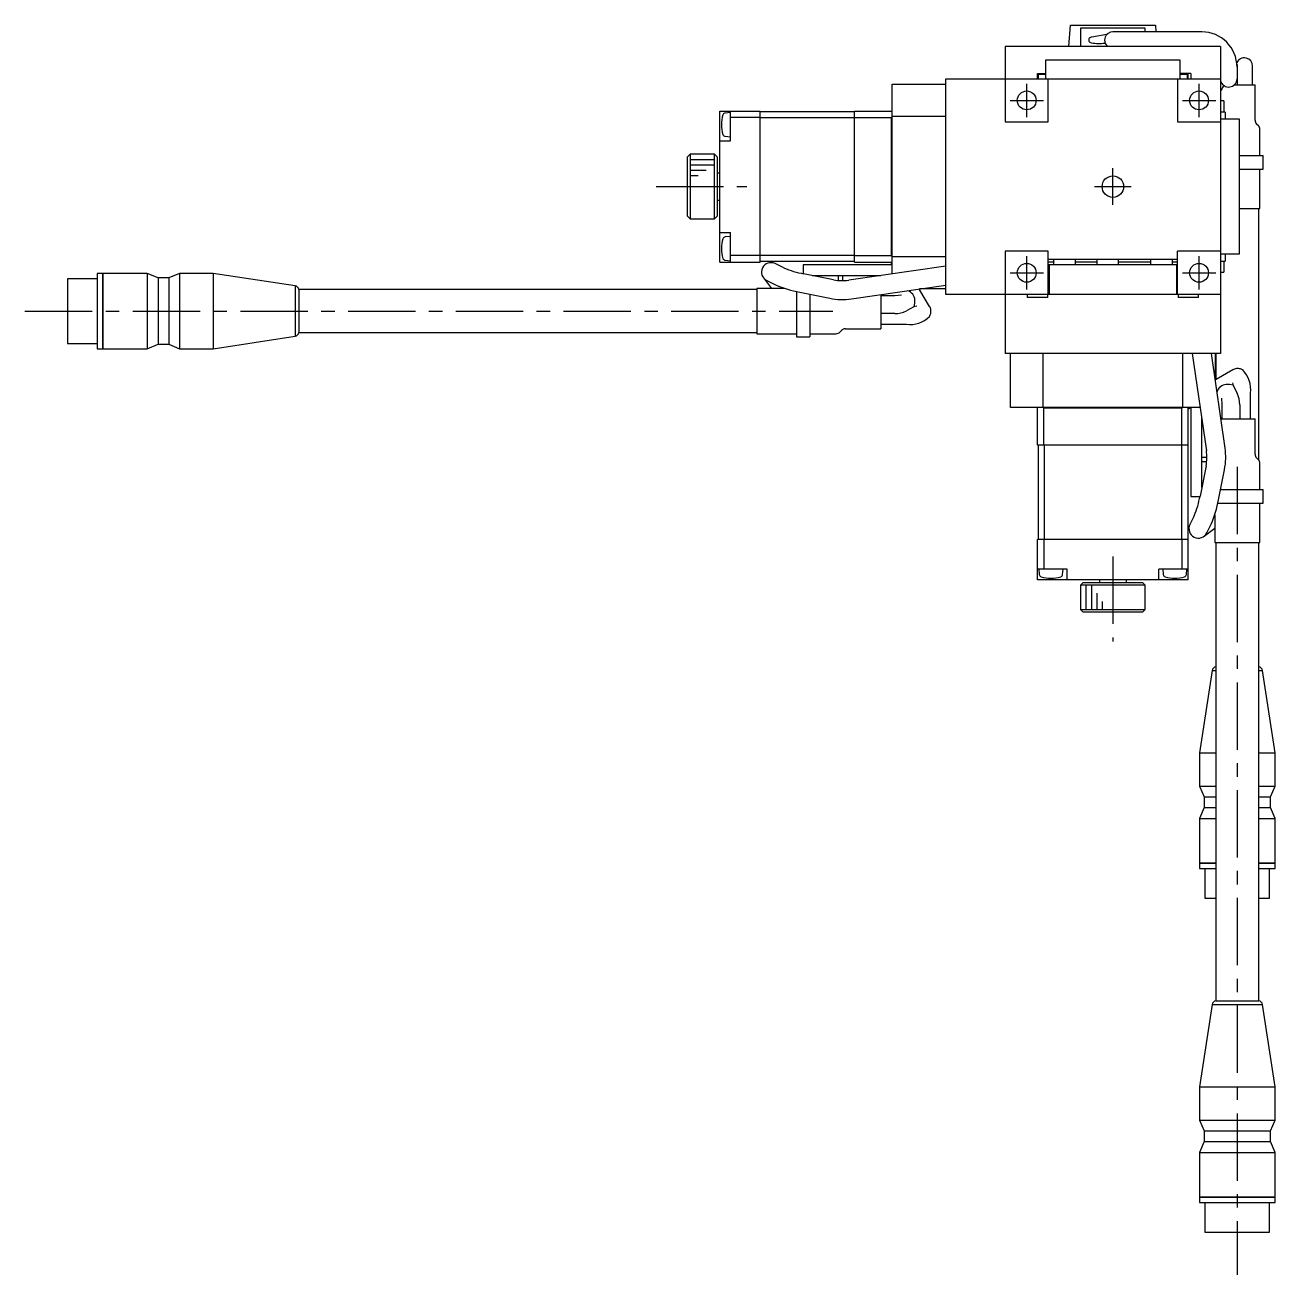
# Model space of a CAD drawing. Extents: x -558 to 420, y 17 to 700.
# Drawn here: x -318.4 to -86.4, y 27.6 to 259.7 of the extents above; entities that cross this region are included whole.
import ezdxf

# ---------------------------------------------------------------- set-up
doc = ezdxf.new("R2010")
doc.units = 0
doc.header["$LTSCALE"] = 10
doc.linetypes.add('CENTER', pattern=[2, 1.25, -0.25, 0.25, -0.25])
doc.layers.add('1', color=7, linetype='CONTINUOUS')

msp = doc.modelspace()

# ---------------------------------------------------------------- linework, layer by layer
at = {"layer": '1', "color": 7, "linetype": 'CONTINUOUS'}
for p, q in [((-124.635087, 255.690523), (-124.35538, 259.690523)), ((-124.35538, 259.690523), (-108.554648, 259.690523)), ((-110.455014, 259.090523), (-122.455014, 259.090523)), ((-122.455014, 259.090523), (-122.455014, 255.690523)), ((-117.593923, 257.91846), (-120.343424, 257.410122)), ((-99.955014, 258.415523), (-116.455014, 258.415523)), ((-110.455014, 258.415523), (-110.455014, 259.090523)), ((-108.554648, 259.690523), (-108.465491, 258.415523)), ((-96.455014, 255.690523), (-136.455014, 255.690523)), ((-136.455014, 255.690523), (-136.455014, 241.690523)), ((-96.455014, 255.690523), (-96.455014, 198.690523)), ((-103.955014, 253.190523), (-128.955014, 253.190523)), ((-128.955014, 253.190523), (-128.955014, 249.690523)), ((-103.955014, 249.690523), (-103.955014, 253.190523)), ((-130.455014, 249.690523), (-130.455014, 250.690523)), ((-130.455014, 250.690523), (-130.355014, 250.590523)), ((-130.455014, 250.690523), (-128.955014, 250.690523)), ((-101.955014, 250.690523), (-103.955014, 250.690523)), ((-102.555014, 250.590523), (-102.455014, 250.690523)), ((-102.455014, 249.690523), (-102.455014, 250.690523)), ((-101.955014, 250.690523), (-101.955014, 249.690523)), ((-93.405014, 252.285724), (-93.405014, 248.634193)), ((-90.51455, 248.604736), (-90.51455, 252.044682)), ((-157.455014, 248.690523), (-147.455014, 248.690523)), ((-157.455014, 213.490603), (-157.455014, 248.690523)), ((-147.455014, 209.690523), (-147.455014, 249.690523)), ((-147.455014, 249.690523), (-96.455014, 249.690523)), ((-130.355014, 250.590523), (-130.355014, 249.690523)), ((-128.955014, 250.590523), (-130.355014, 250.590523)), ((-130.305014, 250.540523), (-128.955014, 250.540523)), ((-130.305014, 250.540523), (-130.305014, 249.690523)), ((-128.455014, 241.690523), (-128.455014, 249.690523)), ((-104.455014, 249.690523), (-104.455014, 241.690523)), ((-102.555014, 250.590523), (-103.955014, 250.590523)), ((-103.955014, 250.540523), (-102.605014, 250.540523)), ((-102.605014, 249.690523), (-102.605014, 250.540523)), ((-102.555014, 249.690523), (-102.555014, 250.590523)), ((-93.880478, 248.604736), (-90.055014, 248.604736)), ((-90.055014, 242.01895), (-90.055014, 248.604736)), ((-96.455116, 247.87561), (-96.441763, 247.769256)), ((-96.441763, 247.769256), (-96.425292, 247.664518)), ((-96.425292, 247.664518), (-96.402214, 247.561527)), ((-96.402214, 247.561527), (-96.310956, 247.618964)), ((-95.855014, 245.590523), (-96.455014, 245.590523)), ((-95.855014, 245.590523), (-95.855014, 243.540523)), ((-189.455014, 215.690523), (-189.455014, 243.690523)), ((-189.455014, 243.690523), (-181.955014, 243.690523)), ((-187.455014, 243.440523), (-188.440294, 243.354322)), ((-187.455014, 238.190523), (-187.455014, 243.690523)), ((-181.955014, 242.490523), (-187.455014, 242.490523)), ((-181.955014, 215.690523), (-181.955014, 243.690523)), ((-164.455014, 243.590523), (-181.955014, 243.590523)), ((-164.455014, 242.449101), (-181.955014, 242.449101)), ((-164.455014, 243.690523), (-157.455014, 243.690523)), ((-164.455014, 215.690523), (-164.455014, 243.690523)), ((-164.455014, 242.490523), (-157.555014, 242.490523)), ((-157.555014, 242.490523), (-157.455014, 242.590523)), ((-157.555014, 216.890523), (-157.555014, 242.490523)), ((-147.455014, 242.690523), (-157.455014, 242.690523)), ((-136.455014, 241.690523), (-128.455014, 241.690523)), ((-104.455014, 241.690523), (-96.455014, 241.690523)), ((-95.605014, 243.540523), (-96.455014, 243.540523)), ((-92.955014, 242.190523), (-96.455014, 242.190523)), ((-95.605014, 243.540523), (-95.605014, 242.190523)), ((-92.955014, 217.190523), (-92.955014, 242.190523)), ((-89.447907, 240.997629), (-89.762121, 241.311843)), ((-89.155014, 235.440523), (-89.155014, 240.290523)), ((-189.455014, 238.190523), (-187.455014, 238.190523)), ((-188.440294, 239.026723), (-187.455014, 238.940523)), ((-194.955014, 235.690523), (-195.455014, 235.190523)), ((-195.455014, 224.190523), (-195.455014, 235.190523)), ((-194.955014, 235.690523), (-194.955014, 223.690523)), ((-190.455014, 235.690523), (-194.955014, 235.690523)), ((-190.455014, 223.690523), (-190.455014, 235.690523)), ((-189.955014, 235.190523), (-190.455014, 235.690523)), ((-189.955014, 235.190523), (-189.955014, 224.190523)), ((-92.955014, 235.440523), (-88.555014, 235.440523)), ((-88.555014, 232.940523), (-88.555014, 235.440523)), ((-189.455014, 232.190523), (-189.955014, 232.190523)), ((-92.955014, 232.940523), (-88.555014, 232.940523)), ((-89.155014, 225.604736), (-89.155014, 232.940523)), ((-189.955014, 227.190523), (-189.455014, 227.190523)), ((-92.955014, 225.604736), (-89.155014, 225.604736)), ((-89.355014, 178.890523), (-89.355014, 225.604736)), ((-195.455014, 224.190523), (-194.955014, 223.690523)), ((-194.955014, 223.690523), (-190.455014, 223.690523)), ((-190.455014, 223.690523), (-189.955014, 224.190523)), ((-189.455014, 221.190523), (-187.455014, 221.190523)), ((-187.455014, 215.690523), (-187.455014, 221.190523)), ((-187.455014, 220.440523), (-188.440294, 220.354322)), ((-188.440294, 216.026723), (-187.455014, 215.940523)), ((-181.955014, 216.890523), (-187.455014, 216.890523)), ((-164.455014, 216.931944), (-181.955014, 216.931944)), ((-164.455014, 216.890523), (-157.555014, 216.890523)), ((-157.455014, 216.790523), (-157.555014, 216.890523)), ((-157.455014, 216.690523), (-147.455014, 216.690523)), ((-128.455014, 217.690523), (-136.455014, 217.690523)), ((-136.455014, 217.690523), (-136.455014, 198.690523)), ((-128.455014, 209.690523), (-128.455014, 217.690523)), ((-104.455014, 216.190523), (-128.455014, 216.190523)), ((-127.455014, 216.190523), (-127.455014, 215.190523)), ((-123.455014, 216.190523), (-123.455014, 215.190523)), ((-119.455014, 216.190523), (-119.455014, 215.190523)), ((-115.455014, 216.190523), (-115.455014, 215.190523)), ((-109.455014, 216.190523), (-109.455014, 215.190523)), ((-105.455014, 216.190523), (-105.455014, 215.190523)), ((-96.455014, 217.690523), (-104.455014, 217.690523)), ((-104.455014, 209.690523), (-104.455014, 217.690523)), ((-96.455014, 217.190523), (-92.955014, 217.190523)), ((-95.605014, 217.190523), (-95.605014, 215.840523)), ((-305.040801, 213.590522), (-305.040801, 199.590524)), ((-304.040799, 213.590522), (-305.040801, 213.590522)), ((-304.040799, 213.590522), (-304.040799, 199.590524)), ((-303.990799, 213.590522), (-304.040799, 213.540522)), ((-303.990799, 213.590522), (-303.990799, 199.590524)), ((-295.733799, 213.590522), (-303.990799, 213.590522)), ((-295.733799, 213.590522), (-295.733799, 199.590524)), ((-293.733799, 212.740523), (-295.733799, 213.590522)), ((-289.733799, 213.590522), (-291.733799, 212.740523)), ((-289.733799, 213.590522), (-289.733799, 199.590524)), ((-283.5408, 213.590522), (-289.733799, 213.590522)), ((-283.5408, 213.590522), (-283.5408, 199.590524)), ((-268.306818, 211.274848), (-283.5408, 213.590522)), ((-189.455014, 215.690523), (-181.955014, 215.690523)), ((-164.455014, 215.790523), (-181.955014, 215.790523)), ((-177.542751, 214.583041), (-179.179662, 215.392023)), ((-173.955014, 215.190523), (-173.955014, 213.525414)), ((-157.455014, 215.190523), (-173.955014, 215.190523)), ((-147.455014, 214.944992), (-165.488489, 212.322224)), ((-164.455014, 215.690523), (-157.455014, 215.690523)), ((-157.708906, 215.690523), (-157.526921, 215.190523)), ((-127.455014, 215.690523), (-128.455014, 215.690523)), ((-104.455014, 215.190523), (-128.455014, 215.190523)), ((-128.255014, 209.690523), (-128.255014, 215.190523)), ((-119.455014, 215.690523), (-123.455014, 215.690523)), ((-109.455014, 215.690523), (-115.455014, 215.690523)), ((-104.455014, 215.690523), (-105.455014, 215.690523)), ((-104.655014, 215.190523), (-104.655014, 209.690523)), ((-96.455014, 215.840523), (-95.605014, 215.840523)), ((-96.455014, 213.790523), (-95.855014, 213.790523)), ((-95.855014, 215.840523), (-95.855014, 213.790523)), ((-310.540802, 212.590521), (-310.540802, 200.590525)), ((-305.040801, 212.590521), (-310.540802, 212.590521)), ((-293.733799, 212.740523), (-293.733799, 200.440523)), ((-291.733799, 212.740523), (-293.733799, 212.740523)), ((-291.733799, 212.740523), (-291.733799, 200.440523)), ((-268.306818, 211.274848), (-268.306818, 201.906197)), ((-181.34581, 212.760999), (-179.840941, 210.790523)), ((-180.730366, 212.254298), (-179.093455, 211.445317)), ((-173.894359, 213.512671), (-173.894287, 213.513034)), ((-168.315975, 212.397372), (-173.894287, 213.513034)), ((-172.28173, 213.190523), (-159.51829, 213.190523)), ((-172.139693, 213.190523), (-172.139693, 213.162115)), ((-167.472259, 213.190523), (-167.472259, 212.27447)), ((-166.655014, 213.190523), (-166.655014, 212.237082)), ((-164.984753, 208.858663), (-147.455014, 211.408168)), ((-267.583144, 210.590523), (-267.583144, 202.590523)), ((-182.5408, 210.590523), (-267.583144, 210.590523)), ((-182.5408, 210.790523), (-182.5408, 202.390523)), ((-177.393919, 210.790523), (-182.5408, 210.790523)), ((-175.205014, 210.212736), (-175.205014, 201.790523)), ((-174.580693, 210.081002), (-169.002381, 208.965339)), ((-172.705014, 209.705866), (-172.705014, 201.790523)), ((-159.5408, 209.650426), (-159.5408, 203.290523)), ((-156.955014, 209.440523), (-159.5408, 209.440523)), ((-155.716083, 209.539261), (-156.955014, 209.440523)), ((-147.455014, 210.690523), (-152.389362, 210.690523)), ((-152.278154, 210.490666), (-152.385466, 210.689584)), ((-150.488322, 207.445123), (-152.278154, 210.490666)), ((-96.455014, 209.690523), (-147.455014, 209.690523)), ((-132.355014, 209.690523), (-132.355014, 209.090523)), ((-128.555014, 209.090523), (-132.355014, 209.090523)), ((-128.555014, 209.090523), (-128.555014, 209.690523)), ((-128.255014, 210.190523), (-128.455014, 210.190523)), ((-104.455014, 210.190523), (-104.655014, 210.190523)), ((-104.355014, 209.690523), (-104.355014, 209.090523)), ((-100.555014, 209.090523), (-104.355014, 209.090523)), ((-100.555014, 209.090523), (-100.555014, 209.690523)), ((-153.395473, 207.35627), (-154.785329, 206.630829)), ((-152.854859, 207.506778), (-153.395447, 207.356275)), ((-153.330176, 207.36852), (-153.205014, 208.029827)), ((-153.205014, 208.558256), (-153.205594, 208.604028)), ((-153.205014, 208.029827), (-153.205014, 208.558256)), ((-150.407511, 207.291887), (-150.488322, 207.445123)), ((-150.335071, 207.114035), (-150.407511, 207.291887)), ((-150.281791, 206.929736), (-150.335071, 207.114035)), ((-150.248352, 206.740222), (-150.281791, 206.929736)), ((-150.235462, 206.546918), (-150.248352, 206.740222)), ((-156.955014, 206.127531), (-159.5408, 206.127531)), ((-150.274076, 206.155265), (-150.243815, 206.351381)), ((-150.243815, 206.351381), (-150.235462, 206.546918)), ((-267.583144, 202.590523), (-182.5408, 202.590523)), ((-182.5408, 202.390523), (-175.205014, 202.390523)), ((-172.705014, 202.390523), (-167.855014, 202.390523)), ((-167.147907, 202.683416), (-166.833694, 202.997629)), ((-166.126587, 203.290523), (-159.5408, 203.290523)), ((-159.5408, 204.140523), (-154.785329, 204.140523)), ((-310.540802, 200.590525), (-305.040801, 200.590525)), ((-304.040799, 199.640524), (-303.990799, 199.590524)), ((-295.733799, 199.590524), (-293.733799, 200.440523)), ((-293.733799, 200.440523), (-291.733799, 200.440523)), ((-291.733799, 200.440523), (-289.733799, 199.590524)), ((-283.5408, 199.590524), (-268.306818, 201.906197)), ((-175.205014, 201.790523), (-172.705014, 201.790523)), ((-305.040801, 199.590524), (-304.040799, 199.590524)), ((-303.990799, 199.590524), (-295.733799, 199.590524)), ((-289.733799, 199.590524), (-283.5408, 199.590524)), ((-96.455014, 198.690523), (-136.455014, 198.690523)), ((-135.455014, 188.690523), (-135.455014, 198.690523)), ((-129.455014, 198.690523), (-129.455014, 188.690523)), ((-103.455014, 188.690523), (-103.455014, 198.690523)), ((-101.709483, 198.690523), (-99.086715, 180.657047)), ((-95.623155, 181.160784), (-98.17266, 198.690523)), ((-97.455014, 198.690523), (-97.455014, 193.756174)), ((-97.355014, 198.690523), (-97.355014, 193.811784)), ((-94.209614, 195.657215), (-97.255157, 193.867382)), ((-94.056378, 195.738025), (-94.209614, 195.657215)), ((-93.878527, 195.810465), (-94.056378, 195.738025)), ((-93.694228, 195.863745), (-93.878527, 195.810465)), ((-93.504714, 195.897185), (-93.694228, 195.863745)), ((-93.311409, 195.910074), (-93.504714, 195.897185)), ((-93.115872, 195.901721), (-93.311409, 195.910074)), ((-92.919756, 195.87146), (-93.115872, 195.901721)), ((-97.255157, 193.867382), (-97.454076, 193.760071)), ((-95.322748, 192.940523), (-95.368519, 192.939943)), ((-94.794319, 192.940523), (-95.322748, 192.940523)), ((-94.133011, 192.815361), (-94.794319, 192.940523)), ((-94.27127, 193.290677), (-94.120766, 192.75009)), ((-94.120762, 192.750064), (-93.395321, 191.360208)), ((-96.303753, 190.429453), (-96.205014, 189.190523)), ((-90.905014, 186.604736), (-90.905014, 191.360208)), ((-100.255095, 188.690523), (-135.455014, 188.690523)), ((-130.455014, 181.690523), (-130.455014, 188.690523)), ((-129.255014, 188.590523), (-129.355014, 188.690523)), ((-129.255014, 181.690523), (-129.255014, 188.590523)), ((-103.655014, 188.590523), (-129.255014, 188.590523)), ((-103.555014, 188.690523), (-103.655014, 188.590523)), ((-103.655014, 181.690523), (-103.655014, 188.590523)), ((-102.455014, 181.690523), (-102.455014, 188.690523)), ((-102.455014, 188.43663), (-101.955014, 188.618615)), ((-101.955014, 188.690523), (-101.955014, 172.190523)), ((-96.205014, 189.190523), (-96.205014, 186.604736)), ((-92.892022, 189.190523), (-92.892022, 186.604736)), ((-99.955014, 173.863806), (-99.955014, 186.627246)), ((-96.414917, 186.604736), (-90.055014, 186.604736)), ((-90.055014, 180.01895), (-90.055014, 186.604736)), ((-102.455014, 181.690523), (-130.455014, 181.690523)), ((-130.355014, 181.690523), (-130.355014, 164.190523)), ((-129.213593, 181.690523), (-129.213593, 164.190523)), ((-103.696435, 181.690523), (-103.696435, 164.190523)), ((-102.555014, 181.690523), (-102.555014, 164.190523)), ((-99.955014, 179.490523), (-99.001574, 179.490523)), ((-89.447907, 178.997629), (-89.762121, 179.311843)), ((-99.161863, 177.829562), (-100.277525, 172.25125)), ((-99.955014, 178.673278), (-99.038962, 178.673278)), ((-96.845493, 171.564844), (-95.729831, 177.143155)), ((-89.155014, 173.440523), (-89.155014, 178.290523)), ((-101.955014, 172.190523), (-100.289906, 172.190523)), ((-100.277163, 172.251178), (-100.277525, 172.25125)), ((-99.955014, 174.005844), (-99.926607, 174.005844)), ((-96.470357, 173.440523), (-88.555014, 173.440523)), ((-88.555014, 170.940523), (-88.555014, 173.440523)), ((-96.977227, 170.940523), (-88.555014, 170.940523)), ((-89.155014, 163.604736), (-89.155014, 170.940523)), ((-101.347533, 168.602785), (-102.156514, 166.965874)), ((-97.555014, 168.751618), (-97.555014, 163.604736)), ((-99.525489, 164.799726), (-97.555014, 166.304595)), ((-99.018789, 165.415171), (-98.209807, 167.052082)), ((-130.455014, 156.690523), (-130.455014, 164.190523)), ((-102.455014, 164.190523), (-130.455014, 164.190523)), ((-129.255014, 164.190523), (-129.255014, 158.690523)), ((-103.655014, 164.190523), (-103.655014, 158.690523)), ((-102.455014, 156.690523), (-102.455014, 164.190523)), ((-97.555014, 163.604736), (-89.155014, 163.604736)), ((-97.355014, 163.604736), (-97.355014, 78.562393)), ((-89.355014, 78.562393), (-89.355014, 163.604736)), ((-124.955014, 158.690523), (-130.455014, 158.690523)), ((-130.205014, 158.690523), (-130.118813, 157.705243)), ((-125.791215, 157.705243), (-125.705014, 158.690523)), ((-124.955014, 156.690523), (-124.955014, 158.690523)), ((-107.955014, 156.690523), (-107.955014, 158.690523)), ((-102.455014, 158.690523), (-107.955014, 158.690523)), ((-107.205014, 158.690523), (-107.118813, 157.705243)), ((-102.791215, 157.705243), (-102.705014, 158.690523)), ((-102.455014, 156.690523), (-130.455014, 156.690523)), ((-121.955014, 156.190523), (-122.455014, 155.690523)), ((-110.455014, 155.690523), (-122.455014, 155.690523)), ((-122.455014, 155.690523), (-122.455014, 151.190523)), ((-121.955014, 156.190523), (-110.955014, 156.190523)), ((-118.955014, 156.690523), (-118.955014, 156.190523)), ((-113.955014, 156.190523), (-113.955014, 156.690523)), ((-110.455014, 155.690523), (-110.955014, 156.190523)), ((-110.455014, 151.190523), (-110.455014, 155.690523)), ((-122.455014, 151.190523), (-110.455014, 151.190523)), ((-122.455014, 151.190523), (-121.955014, 150.690523)), ((-110.955014, 150.690523), (-110.455014, 151.190523)), ((-110.955014, 150.690523), (-121.955014, 150.690523)), ((-98.03934, 139.838719), (-100.355013, 124.604736)), ((-98.03934, 139.838719), (-97.355014, 139.838719)), ((-89.355014, 139.838719), (-88.670688, 139.838719)), ((-86.355015, 124.604736), (-88.670688, 139.838719)), ((-100.355013, 124.604736), (-97.355014, 124.604736)), ((-100.355013, 124.604736), (-100.355013, 118.411737)), ((-89.355014, 124.604736), (-86.355015, 124.604736)), ((-86.355015, 118.411737), (-86.355015, 124.604736)), ((-100.355013, 118.411737), (-97.355014, 118.411737)), ((-100.355013, 118.411737), (-99.505014, 116.411737)), ((-89.355014, 118.411737), (-86.355015, 118.411737)), ((-87.205014, 116.411737), (-86.355015, 118.411737)), ((-99.505014, 116.411737), (-97.355014, 116.411737)), ((-99.505014, 116.411737), (-99.505014, 114.411737)), ((-89.355014, 116.411737), (-87.205014, 116.411737)), ((-87.205014, 114.411737), (-87.205014, 116.411737)), ((-99.505014, 114.411737), (-100.355013, 112.411737)), ((-99.505014, 114.411737), (-97.355014, 114.411737)), ((-89.355014, 114.411737), (-87.205014, 114.411737)), ((-86.355015, 112.411737), (-87.205014, 114.411737)), ((-100.355013, 112.411737), (-97.355014, 112.411737)), ((-100.355013, 112.411737), (-100.355013, 104.154737)), ((-89.355014, 112.411737), (-86.355015, 112.411737)), ((-86.355015, 104.154737), (-86.355015, 112.411737)), ((-100.355013, 104.154737), (-97.355014, 104.154737)), ((-100.355013, 104.154737), (-100.305013, 104.104737)), ((-100.355013, 104.104737), (-97.355014, 104.104737)), ((-100.355013, 104.104737), (-100.355013, 103.104735)), ((-100.355013, 103.104735), (-97.355014, 103.104735)), ((-99.355012, 103.104735), (-99.355012, 97.604734)), ((-89.355014, 104.154737), (-86.355015, 104.154737)), ((-89.355014, 104.104737), (-86.355015, 104.104737)), ((-89.355014, 103.104735), (-86.355015, 103.104735)), ((-87.355016, 97.604734), (-87.355016, 103.104735)), ((-86.405015, 104.104737), (-86.355015, 104.154737)), ((-86.355015, 103.104735), (-86.355015, 104.104737)), ((-99.355012, 97.604734), (-97.355014, 97.604734)), ((-89.355014, 97.604734), (-87.355016, 97.604734)), ((-98.03934, 77.838719), (-100.355013, 62.604736)), ((-98.03934, 77.838719), (-88.670688, 77.838719)), ((-97.355014, 78.562393), (-89.355014, 78.562393)), ((-86.355015, 62.604736), (-88.670688, 77.838719)), ((-100.355013, 62.604736), (-86.355015, 62.604736)), ((-100.355013, 62.604736), (-100.355013, 56.411737)), ((-86.355015, 56.411737), (-86.355015, 62.604736)), ((-100.355013, 56.411737), (-86.355015, 56.411737)), ((-100.355013, 56.411737), (-99.505014, 54.411737)), ((-87.205014, 54.411737), (-86.355015, 56.411737)), ((-99.505014, 54.411737), (-87.205014, 54.411737)), ((-99.505014, 54.411737), (-99.505014, 52.411737)), ((-87.205014, 52.411737), (-87.205014, 54.411737)), ((-99.505014, 52.411737), (-100.355013, 50.411737)), ((-99.505014, 52.411737), (-87.205014, 52.411737)), ((-86.355015, 50.411737), (-87.205014, 52.411737)), ((-100.355013, 50.411737), (-86.355015, 50.411737)), ((-100.355013, 50.411737), (-100.355013, 42.154737)), ((-86.355015, 42.154737), (-86.355015, 50.411737)), ((-100.355013, 42.154737), (-86.355015, 42.154737)), ((-100.355013, 42.154737), (-100.305013, 42.104737)), ((-100.355013, 42.104737), (-86.355015, 42.104737)), ((-100.355013, 42.104737), (-100.355013, 41.104735)), ((-86.405015, 42.104737), (-86.355015, 42.154737)), ((-86.355015, 41.104735), (-86.355015, 42.104737)), ((-100.355013, 41.104735), (-86.355015, 41.104735)), ((-99.355012, 41.104735), (-99.355012, 35.604734)), ((-87.355016, 35.604734), (-87.355016, 41.104735)), ((-99.355012, 35.604734), (-87.355016, 35.604734))]:
    msp.add_line(p, q, dxfattribs=at)
at = {"layer": '1', "color": 4, "linetype": 'CENTER'}
for p, q in [((-132.455014, 242.590523), (-132.455014, 248.790523)), ((-100.455014, 242.590523), (-100.455014, 248.790523)), ((-135.555014, 245.690523), (-129.355014, 245.690523)), ((-103.555014, 245.690523), (-97.355014, 245.690523)), ((-116.455014, 226.290523), (-116.455014, 233.090523)), ((-201.253865, 229.690523), (-184.422014, 229.690523)), ((-119.855014, 229.690523), (-113.055014, 229.690523)), ((-132.455014, 210.590523), (-132.455014, 216.790523)), ((-100.455014, 210.590523), (-100.455014, 216.790523)), ((-135.555014, 213.690523), (-129.355014, 213.690523)), ((-103.555014, 213.690523), (-97.355014, 213.690523)), ((-318.447909, 206.590523), (-168.447909, 206.590523)), ((-93.355014, 177.647641), (-93.355014, 27.647641)), ((-116.455014, 161.018369), (-116.455014, 145.238509))]:
    msp.add_line(p, q, dxfattribs=at)
at = {"layer": '1', "color": 9, "linetype": 'CONTINUOUS'}
for p, q in [((-190.455014, 234.690523), (-194.955014, 234.690523)), ((-190.455014, 233.690523), (-194.955014, 233.690523)), ((-191.955014, 232.690523), (-194.955014, 232.690523)), ((-193.455014, 231.690523), (-194.955014, 231.690523)), ((-101.455019, 212.254385), (-101.455019, 212.254537)), ((-121.455014, 155.690523), (-121.455014, 151.190523)), ((-120.455014, 155.690523), (-120.455014, 151.190523)), ((-119.455014, 154.190523), (-119.455014, 151.190523)), ((-118.455014, 152.690523), (-118.455014, 151.190523))]:
    msp.add_line(p, q, dxfattribs=at)
at = {"layer": '1', "color": 7, "linetype": 'CONTINUOUS'}
for centre, radius in [((-132.455014, 245.690523), 1.75), ((-100.455014, 245.690523), 1.75), ((-116.455014, 229.690523), 2), ((-132.455014, 213.690523), 1.75), ((-100.455014, 213.690523), 1.75)]:
    msp.add_circle(centre, radius, dxfattribs=at)
for centre, radius, start, end in [((-116.455014, 256.865523), 1.55, 90, 229.293887), ((-99.955014, 251.865523), 6.55, 0, 90), ((-120.433752, 256.905409), 0.515326, 79.027348, 267.635308), ((-119.008334, 264.829554), 8.562134, 260.272493, 277.359555), ((-92.06455, 252.044682), 1.55, 0, 154.565491), ((-94.955014, 252.285724), 1.55, 0, 14.695085), ((-94.955014, 249.721819), 1.55, 194.592557, 0), ((-93.72351, 246.759224), 2.726542, 141.40882731, 161.61972573), ((-183.155014, 241.190523), 6, 162.370845, 197.629155), ((-188.396716, 242.856224), 0.5, 95, 162.370845), ((-89.055014, 242.01895), 1, 180, 225), ((-188.396716, 239.524821), 0.5, 197.629155, 265), ((-90.155014, 240.290523), 1, 0, 45), ((-183.155014, 218.190523), 6, 162.370845, 197.629155), ((-188.396716, 219.856224), 0.5, 95, 162.370845), ((-188.396716, 216.524821), 0.5, 197.629155, 265), ((-179.955014, 213.82316), 1.75, 63.700836, 243.700836), ((-170.910911, 230.440815), 17.188668, 247.304952, 260.004757), ((-268.540801, 210.302606), 1.000002, 16.733256, 76.468302), ((-170.936221, 230.281494), 20.526619, 246.584394, 259.772995), ((-166.68452, 220.551348), 8.315587, 258.685612, 278.269535), ((-166.68449, 220.552472), 11.816694, 258.687859, 278.270231), ((-155.141728, 208.513191), 1.939002, 3.729446, 73.390801), ((-156.920521, 210.907163), 4.779757, 269.586519, 296.533152), ((-154.117844, 209.233257), 5.13629, 262.53302672, 314.82163737), ((-152.069876, 206.537721), 1.836074, 328.92681553, 347.97720957), ((-268.540801, 202.87844), 1.000002, 283.531698, 343.266744), ((-167.855014, 203.390523), 1, 270, 315), ((-166.126587, 202.290523), 1, 90, 135), ((-93.302209, 194.075661), 1.836073, 58.92690322, 77.97729727), ((-95.997748, 192.027693), 5.13629, 352.53302672, 44.82163737), ((-95.277682, 191.003808), 1.939002, 93.729446, 163.390801), ((-97.671654, 189.225016), 4.779757, 359.586519, 26.533152), ((-107.316963, 179.461046), 11.816694, 348.687859, 8.270231), ((-107.31584, 179.461016), 8.315587, 348.685612, 8.269535), ((-89.055014, 180.01895), 1, 180, 225), ((-90.155014, 178.290523), 1, 0, 45), ((-117.205306, 175.234625), 17.188668, 337.304952, 350.004757), ((-117.045986, 175.209316), 20.526619, 336.584394, 349.772995), ((-100.587652, 166.190523), 1.75, 153.700836, 333.700836), ((-129.620716, 157.748821), 0.5, 185, 252.370845), ((-127.955014, 162.990523), 6, 252.370845, 287.629155), ((-126.289312, 157.748821), 0.5, 287.629155, 355), ((-106.620716, 157.748821), 0.5, 185, 252.370845), ((-104.955014, 162.990523), 6, 252.370845, 287.629155), ((-103.289312, 157.748821), 0.5, 287.629155, 355), ((-97.067097, 139.604735), 1.000002, 106.733256, 166.468302), ((-89.642931, 139.604735), 1.000002, 13.531698, 73.266744), ((-97.067097, 77.604735), 1.000002, 106.733256, 166.468302), ((-89.642931, 77.604735), 1.000002, 13.531698, 73.266744)]:
    msp.add_arc(centre, radius, start, end, dxfattribs=at)

doc.saveas('drawing.dxf')
